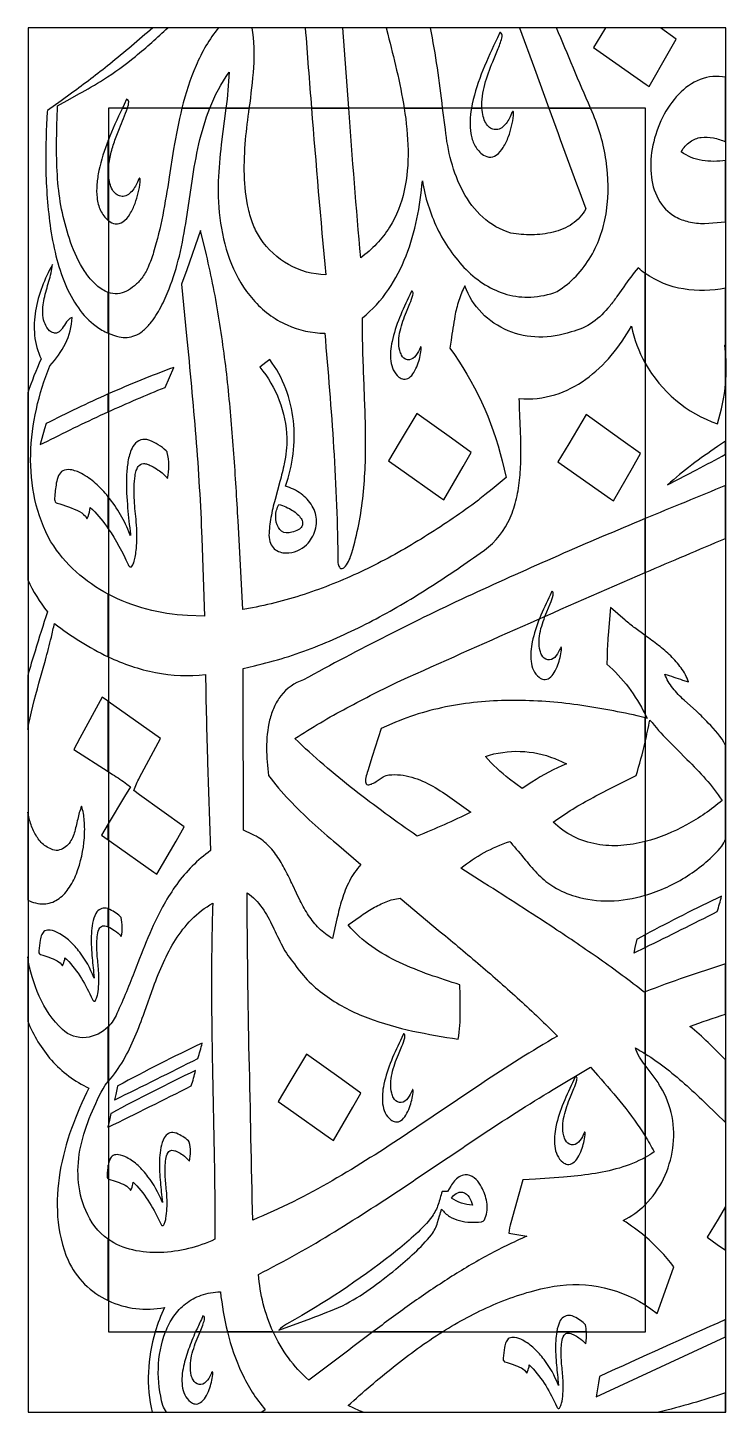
# Model space of a CAD drawing. Extents: x 0.8 to 34, y 0.5 to 27.3.
# Drawn here: x 0.84 to 14.33, y 0.52 to 27.28 of the extents above; entities that cross this region are included whole.
import ezdxf

# ---------------------------------------------------------------- set-up
doc = ezdxf.new("R2010")
doc.units = 0
doc.header["$LTSCALE"] = 100
doc.layers.add('LAYER_1', color=1, linetype='CONTINUOUS')

msp = doc.modelspace()

# ---------------------------------------------------------------- linework, layer by layer
at = {"layer": 'LAYER_1', "color": 7}
for points in [[(14.323013, 27.278248), (0.842825, 27.278248), (0.842825, 0.522907), (14.323013, 0.522907), (14.323013, 27.278248)], [(12.767895, 25.72313), (2.397943, 25.72313), (2.397943, 2.078025), (12.767895, 2.078025), (12.767895, 25.72313)]]:
    msp.add_lwpolyline(points, close=True, dxfattribs=at)
at = {"layer": 'LAYER_1', "color": 2}
for points in [[(3.252023, 27.278248, -0.012159), (2.420809, 26.57603, -0.014135), (1.681951, 26.012143), (1.480431, 25.867939), (1.216925, 25.676893), (1.21541, 25.653823, 0.018621), (1.186112, 24.656119, 0.032441), (1.26923, 23.461492, 0.026164), (1.382994, 22.870594, 0.037729), (1.560921, 22.326779, 0.055641), (1.815033, 21.862153, 0.079428), (2.157347, 21.508819, 0.056784), (2.391717, 21.373847), (2.391717, 22.161294, -0.035096), (2.332511, 22.187678, -0.072208), (2.118824, 22.34701, -0.051213), (1.937515, 22.5691, -0.061091), (1.664202, 23.134481, -0.060887), (1.420005, 24.280558, -0.019201), (1.394723, 24.899005, -0.008635), (1.40363, 25.510262), (1.410916, 25.766159), (1.655454, 25.902759), (1.82632, 25.997787, 0.013282), (2.299157, 26.275522, 0.02989), (2.917011, 26.724502, 0.021083), (3.540166, 27.278248), (3.252023, 27.278248)], [(4.353065, 25.72313, -0.061055), (4.726496, 26.418351, -0.019945), (4.665428, 25.72313), (5.115971, 25.72313, 0.018352), (5.203273, 26.508114, 0.056623), (5.173926, 27.278248), (4.520799, 27.278248, 0.066035), (4.087178, 26.546512, 0.041915), (3.815683, 25.72313), (4.353065, 25.72313)], [(7.037201, 25.72313), (6.925553, 27.278248), (6.197315, 27.278248, 0.000954), (6.317305, 25.72313), (7.037201, 25.72313)], [(8.850224, 25.72313, 0.004961), (8.748583, 26.500953, 0.016202), (8.613502, 27.278248), (7.759359, 27.278248), (7.791161, 27.152308, -0.00521), (7.961881, 26.458068, -0.017551), (8.107541, 25.72313), (8.850224, 25.72313)], [(9.610838, 25.72313, -0.081658), (9.664718, 26.181467, -0.032719), (9.819923, 26.621093), (9.912322, 26.847049, 0.031895), (9.992938, 27.077115, 0.063434), (9.998096, 27.133894, 0.176073), (9.984168, 27.172726, 0.211657), (9.953858, 27.186019), (9.910314, 27.083957, 0.019199), (9.628899, 26.458338, 0.042506), (9.422801, 25.808117), (9.406709, 25.72313), (9.610838, 25.72313)], [(11.708676, 25.72313, -0.005681), (11.051424, 27.278248), (10.338093, 27.278248), (10.624205, 26.487457), (10.901586, 25.72313), (11.708676, 25.72313)], [(14.316787, 26.319043, 0.144118), (13.824678, 26.276741, 0.108871), (13.410397, 25.99269, 0.075901), (13.098052, 25.543406, 0.064551), (12.911751, 25.005403, 0.07263), (12.875602, 24.455196, 0.10263), (13.013711, 23.969299, 0.14301), (13.350186, 23.624227, 0.070653), (13.600344, 23.528411, 0.060105), (13.909134, 23.496494), (14.316787, 23.527118), (14.316787, 24.711014, -0.072911), (13.861935, 24.712716, -0.123805), (13.458601, 24.878697, -0.114909), (13.630836, 25.075126, -0.116717), (13.844017, 25.158362, -0.08552), (14.079037, 25.149921, -0.058457), (14.316787, 25.071319), (14.316787, 26.319043)], [(2.763392, 25.72313, 0.028881), (2.781763, 25.786629, 0.063434), (2.786921, 25.843408, 0.176073), (2.772993, 25.88224, 0.211657), (2.742683, 25.895533), (2.699139, 25.793471), (2.664786, 25.72313), (2.763392, 25.72313)], [(2.391717, 25.101587, 0.039902), (2.211626, 24.517631, 0.031764), (2.172865, 24.252431, 0.049974), (2.176869, 23.988459, 0.079193), (2.243275, 23.748231, 0.110455), (2.391717, 23.554266), (2.391717, 25.101587)], [(2.391717, 16.332126, -0.06138), (1.774229, 16.762941, -0.069478), (1.286338, 17.342486, -0.073602), (0.976408, 18.160881, -0.060373), (0.894565, 19.03183, -0.048954), (1.003516, 19.908575, -0.042219), (1.265966, 20.74436, 0.06777), (1.563646, 21.174395, 0.108639), (1.694181, 21.677981, 0.113034), (1.634941, 21.647563, 0.060929), (1.58645, 21.595355, 0.009116), (1.502914, 21.468199, -0.051332), (1.458466, 21.414565, -0.111944), (1.405962, 21.381772, -0.14259), (1.3407, 21.380475, -0.092605), (1.257981, 21.421335, -0.154305), (1.129918, 21.716231, -0.082213), (1.15543, 22.042778, -0.015324), (1.24655, 22.378691, 0.045369), (1.315308, 22.701687, 0.037372), (1.116029, 22.272874, 0.048279), (0.98945, 21.808246, 0.065826), (0.97057, 21.334023, 0.085651), (1.094392, 20.876423, 0.022749), (0.836599, 20.221028), (0.836599, 16.608156, 0.055608), (1.218029, 15.991009, 0.006164), (0.978119, 15.233601, 0.002939), (0.836599, 14.757644), (0.836599, 13.717627, -0.021656), (1.054158, 14.613698), (1.178225, 15.057957, 0.008451), (1.293334, 15.501113, 0.008804), (1.352365, 15.767716, 0.054323), (2.391717, 15.122722), (2.391717, 16.332126)], [(14.316787, 22.246707, -0.090491), (13.503351, 22.229336, -0.113995), (12.761669, 22.530184), (12.761669, 20.797066, 0.181226), (14.157791, 19.622485, 0.054966), (14.316787, 20.408488), (14.316787, 21.006305), (14.303362, 21.145448), (14.316787, 21.149415), (14.316787, 22.246707)], [(14.316787, 21.006305), (14.316787, 20.408488, 0.041667), (14.316787, 21.006305)], [(2.391717, 20.200438, 0.013769), (1.191325, 19.627054), (1.163591, 19.527287), (1.079157, 19.223559), (1.218236, 19.288994, -0.010707), (2.391717, 19.855915), (2.391717, 20.200438)], [(14.316787, 19.289165), (14.159792, 19.183575, 0.012636), (13.662542, 18.82828, 0.021577), (13.196327, 18.444508), (13.754094, 18.737368, 0.00407), (14.316787, 19.035124), (14.316787, 19.289165)], [(2.391717, 18.215569, 0.042498), (2.147492, 18.472757, 0.060456), (1.874353, 18.663178, 0.090666), (1.657745, 18.736706, 0.143163), (1.515905, 18.717045, 0.170358), (1.434058, 18.62374, 0.062052), (1.389147, 18.474811, 0.022551), (1.35685, 18.189881, 0.092429), (1.359206, 18.139004, 0.174259), (1.3877, 18.096796), (1.402399, 18.090901, -0.042129), (1.837311, 17.929665, -0.134805), (1.979036, 17.796331), (1.982799, 17.796308, 0.076775), (2.039379, 17.960923), (2.0459, 18.009605), (2.090251, 17.966139, -0.047401), (2.391717, 17.597616), (2.391717, 18.215569)], [(12.761669, 16.74868, -0.002398), (14.316787, 17.410246), (14.316787, 18.431963, 0.001949), (12.761669, 17.79108), (12.761669, 16.74868)], [(12.761669, 10.514813, 0.070844), (13.580505, 10.889287, 0.073461), (14.246036, 11.463042, 0.019071), (14.316787, 11.596497), (14.316787, 13.410753, 0.089417), (13.977003, 13.84121, 0.033172), (13.753827, 14.06807), (13.513163, 14.285074, -0.03891), (13.295534, 14.516186, -0.078674), (13.141458, 14.785369, -0.010397), (13.486411, 14.672539), (13.601819, 14.635398, 0.065003), (13.45772, 14.906505, 0.046829), (13.25725, 15.137743, 0.0268), (13.019027, 15.342394, 0.008741), (12.761669, 15.533739), (12.761669, 14.010171), (12.798924, 13.935597), (12.761669, 13.944508), (12.761669, 13.471158, 0.007948), (12.853283, 13.899873, 0.023529), (13.200958, 13.509367), (13.384715, 13.323032), (13.569967, 13.138142, -0.015587), (13.929589, 12.759183, -0.035102), (14.249105, 12.345475, -0.049947), (13.560766, 11.873818, -0.061762), (12.761669, 11.55167), (12.761669, 10.514813)], [(0.836599, 10.422158, 0.123497), (1.151221, 10.347541, 0.136297), (1.412529, 10.430928, 0.09508), (1.620832, 10.636306, 0.059357), (1.776437, 10.927661, 0.075499), (1.930786, 11.624243, 0.038824), (1.930145, 11.957443, 0.05785), (1.878038, 12.232562, 0.050818), (1.801647, 11.98378, -0.021489), (1.734413, 11.715843, -0.107207), (1.61543, 11.49244, -0.183494), (1.383795, 11.377257, -0.112656), (1.163018, 11.477629, -0.08993), (1.00692, 11.652525, -0.056647), (0.90246, 11.875841, -0.032817), (0.836599, 12.121471), (0.836599, 10.422158)], [(12.761669, 9.503821, 0.002745), (14.15315, 10.198401, 0.018058), (14.236821, 10.494614, 0.012625), (12.761669, 9.749696), (12.761669, 9.503821)], [(2.391717, 10.252988), (2.381395, 10.256548, 0.157654), (2.267091, 10.258086, 0.151532), (2.173675, 10.191342), (2.155023, 10.164171, 0.083666), (2.090324, 9.975704, 0.03411), (2.066816, 9.776985, 0.031516), (2.077064, 9.349869, 0.011271), (2.116374, 8.973075), (2.122408, 8.912356), (2.119638, 8.911868), (2.113842, 8.927364, 0.069104), (1.842164, 9.413776, 0.044867), (1.649484, 9.627603, 0.06559), (1.430177, 9.784509, 0.090666), (1.272158, 9.838149, 0.143163), (1.168683, 9.823806, 0.170358), (1.108974, 9.755739, 0.062052), (1.076211, 9.647092, 0.022551), (1.05265, 9.439231, 0.092429), (1.054368, 9.402115, 0.174259), (1.075155, 9.371324), (1.085878, 9.367023, -0.042129), (1.403154, 9.249399, -0.134805), (1.506545, 9.15213), (1.50929, 9.152113, 0.076775), (1.550566, 9.272202), (1.555323, 9.307717), (1.587678, 9.276007, -0.056981), (1.87245, 8.908204, -0.036619), (2.087412, 8.501482, 0.112868), (2.105508, 8.473813, 0.138217), (2.118998, 8.467523, 0.133497), (2.136604, 8.469994, 0.075835), (2.166694, 8.52772, 0.038585), (2.18787, 8.606291, 0.036605), (2.208644, 8.799102, 0.033458), (2.200006, 9.139374, -0.015032), (2.17349, 9.44489, -0.048296), (2.185906, 9.75096, -0.114295), (2.229265, 9.88229, -0.249898), (2.305313, 9.924265, -0.1032), (2.391717, 9.902903), (2.391717, 10.252988)], [(0.836599, 8.078815, 0.084038), (1.296368, 7.326888, 0.104409), (2.020027, 6.789312, 0.030847), (1.682376, 6.005046, 0.043573), (1.45901, 5.163311, 0.061425), (1.415112, 4.302459, 0.080501), (1.615867, 3.460841, 0.093483), (1.936703, 2.998883, 0.084546), (2.391717, 2.682229), (2.391717, 3.867332, -0.147184), (1.960139, 4.419849, -0.089702), (1.811136, 5.037306, -0.06779), (1.862119, 5.664199, -0.045187), (2.054834, 6.275489, -0.028428), (2.331027, 6.846133), (2.391717, 6.912816), (2.391717, 7.973373, -0.171456), (1.964909, 7.764537, -0.219058), (1.509096, 7.919175, -0.09788), (1.057841, 8.563195, -0.064567), (0.836599, 9.321076), (0.836599, 8.078815)], [(12.761669, 7.452248, -0.025008), (13.179623, 7.158267, -0.017101), (13.57169, 6.829844, -0.009164), (13.947526, 6.47987), (14.316787, 6.121237), (14.316787, 7.331012, 0.007999), (13.9786, 7.667702, 0.021502), (13.624646, 7.980906, -0.011453), (14.316787, 8.215592), (14.316787, 9.190043, 0.005345), (13.535184, 8.931445, 0.010709), (12.761669, 8.647652), (12.761669, 7.452248)], [(12.761669, 4.534412, 0.084618), (13.116547, 5.034588, 0.078378), (13.295184, 5.624281, 0.081994), (13.280871, 6.238318, 0.093348), (13.056896, 6.811525, 0.048295), (12.919923, 7.027502), (12.761669, 7.229458), (12.761669, 5.861213, -0.019601), (12.935384, 5.555243, -0.023775), (12.761669, 5.448784), (12.761669, 4.534412)], [(2.391717, 5.296981, 0.018858), (2.370428, 5.101545, 0.089949), (2.371978, 5.06507, 0.170022), (2.391717, 5.034566), (2.391717, 5.296981)], [(12.761669, 2.598798, -0.013615), (12.870936, 2.52459), (12.994984, 2.435308), (13.211024, 3.047313), (13.312801, 3.335631, 0.056571), (12.761669, 3.921809), (12.761669, 2.598798)], [(14.316787, 2.315931, 0.002514), (11.879214, 1.215995), (11.859542, 1.091743), (11.816868, 0.822211), (14.316787, 1.97935), (14.316787, 2.315931)], [(3.298785, 2.078025, 0.060391), (3.166918, 1.29977, 0.071938), (3.23942, 0.522907), (3.518681, 0.522907, -0.040589), (3.446048, 0.656912, -0.075305), (3.360474, 1.367042, -0.086766), (3.498569, 2.078025), (3.298785, 2.078025)], [(4.079769, 2.078025, 0.018886), (3.942678, 1.741753, 0.034636), (3.846144, 1.411373, 0.081776), (3.822115, 1.032637, 0.081208), (3.871246, 0.861414, 0.112654), (3.980343, 0.724309, 0.139792), (4.070582, 0.683577, 0.17883), (4.175017, 0.710645, 0.108088), (4.269232, 0.81383, 0.049968), (4.340503, 0.963154, 0.060868), (4.409827, 1.251246), (4.41101, 1.277877, 0.042763), (4.409379, 1.295035, 0.045822), (4.407428, 1.302016, 0.116534), (4.404624, 1.306442, 0.285188), (4.400897, 1.307195, 0.09201), (4.398664, 1.305845, 0.052499), (4.396174, 1.303158, 0.069925), (4.383459, 1.276242), (4.375011, 1.254806, -0.090795), (4.279424, 1.109798, -0.243805), (4.145033, 1.059544, -0.230175), (4.030526, 1.148835, -0.066684), (3.996927, 1.236633, -0.0687), (3.977829, 1.42509, -0.047175), (4.003002, 1.617012, -0.043112), (4.127086, 1.986511), (4.164918, 2.078025), (4.079769, 2.078025)], [(7.318392, 0.522907, -0.016155), (7.026867, 0.653841, -0.015728), (7.903493, 1.403129, -0.02745), (8.846272, 2.078025), (7.5043, 2.078025, -0.002697), (6.264821, 1.145629, -0.106998), (5.57739, 2.078025), (4.694796, 2.078025, 0.049093), (4.972653, 1.28238, 0.0664), (5.424357, 0.572968), (5.360005, 0.522907), (7.318392, 0.522907)], [(11.053492, 2.078025, 0.02828), (11.035028, 1.906921, 0.031516), (11.045276, 1.479805, 0.011271), (11.084586, 1.103011), (11.090621, 1.042292), (11.08785, 1.041804), (11.082055, 1.0573, 0.069104), (10.810377, 1.543712, 0.044867), (10.617697, 1.757539, 0.06559), (10.398389, 1.914445, 0.090666), (10.240371, 1.968085, 0.143163), (10.136896, 1.953742, 0.170358), (10.077187, 1.885675, 0.062052), (10.044423, 1.777028, 0.022551), (10.020862, 1.569167, 0.092429), (10.022581, 1.532051, 0.174259), (10.043368, 1.50126), (10.054091, 1.496959, -0.042129), (10.371367, 1.379335, -0.134805), (10.474757, 1.282066), (10.477502, 1.282049, 0.076775), (10.518778, 1.402138), (10.523536, 1.437653), (10.555891, 1.405943, -0.056981), (10.840663, 1.03814, -0.036619), (11.055625, 0.631418, 0.112868), (11.073721, 0.603749, 0.138217), (11.08721, 0.597459, 0.133497), (11.104817, 0.599929, 0.075835), (11.134906, 0.657656, 0.038585), (11.156083, 0.736227, 0.036605), (11.176857, 0.929038, 0.033458), (11.168219, 1.26931, -0.015032), (11.141702, 1.574825, -0.048296), (11.154118, 1.880896, -0.114295), (11.197478, 2.012226, -0.249898), (11.273526, 2.054201, -0.080586), (11.325604, 2.045623, -0.038485), (11.382664, 2.022369, -0.037458), (11.48116, 1.96355, -0.056245), (11.613149, 1.845668, 0.067397), (11.6284, 2.078025), (11.053492, 2.078025)], [(14.316787, 0.89687, -0.018483), (13.019897, 0.522907), (14.316787, 0.522907), (14.316787, 0.89687)]]:
    msp.add_lwpolyline(points, format="xyb", close=True, dxfattribs=at)
for points in [[(11.993549, 27.278248), (11.97415, 27.245812), (11.7661, 26.897949), (11.958264, 26.762229), (12.779798, 26.182), (12.836999, 26.141601), (13.206162, 26.783435), (13.364183, 27.058173), (13.057582, 27.278248), (11.993549, 27.278248)], [(14.316787, 21.149415), (14.303362, 21.145448), (14.316787, 21.006305), (14.316787, 21.149415)], [(2.391717, 14.261166), (2.376594, 14.27188), (2.277816, 14.341859), (1.845149, 13.551393), (1.725722, 13.333205), (2.391717, 12.904288), (2.391717, 14.261166)], [(12.761669, 13.944508), (12.798924, 13.935597), (12.761669, 14.010171), (12.761669, 13.944508)], [(2.391717, 11.894883), (2.261173, 11.67661), (2.391717, 11.58441), (2.391717, 11.894883)], [(2.391717, 6.060306), (2.384619, 6.028359), (2.391717, 6.031902), (2.391717, 6.060306)], [(14.316787, 4.497144), (14.170186, 4.252024), (13.962136, 3.904161), (14.1543, 3.768441), (14.316787, 3.65368), (14.316787, 4.497144)]]:
    msp.add_lwpolyline(points, close=True, dxfattribs=at)
at = {"layer": 'LAYER_1', "color": 1}
for points in [[(2.763392, 25.72313), (2.664786, 25.72313, 0.020379), (2.391717, 25.101587), (2.391717, 23.554266), (2.401322, 23.546443, 0.139792), (2.528877, 23.488868, 0.17883), (2.6765, 23.527129, 0.108088), (2.809676, 23.672984, 0.049968), (2.91042, 23.884059, 0.060868), (3.008412, 24.291286), (3.010083, 24.32893, 0.042763), (3.007778, 24.353184, 0.045822), (3.00502, 24.363052, 0.116534), (3.001057, 24.369308, 0.285188), (2.995788, 24.370372, 0.09201), (2.992633, 24.368464, 0.052499), (2.989113, 24.364665, 0.069925), (2.97114, 24.326619), (2.959198, 24.296319, -0.090795), (2.824083, 24.091344, -0.107078), (2.730162, 24.029985, -0.129532), (2.634117, 24.020309, -0.124974), (2.545098, 24.059944, -0.100409), (2.472257, 24.146524, -0.066684), (2.424763, 24.27063, -0.0687), (2.397768, 24.53702, -0.047175), (2.433351, 24.808308, -0.029021), (2.510636, 25.075752, -0.014456), (2.608748, 25.330607, 0.013715), (2.763392, 25.72313)], [(4.353065, 25.72313), (3.815683, 25.72313, 0.01847), (3.655402, 24.93296), (3.57041, 24.386768, -0.010036), (3.443631, 23.656504, -0.026068), (3.268937, 22.941216, -0.029116), (3.161708, 22.651393, -0.059745), (3.040202, 22.439957, -0.048493), (2.90046, 22.292649, -0.065187), (2.741533, 22.186738, -0.09083), (2.56982, 22.137771, -0.110192), (2.391717, 22.161294), (2.391717, 21.373847, 0.04788), (2.603854, 21.305536, 0.152239), (2.905918, 21.327348, 0.07202), (3.055243, 21.414105, 0.057207), (3.201255, 21.560132, 0.047552), (3.40607, 21.877023, 0.02869), (3.567917, 22.233933, 0.03314), (3.765328, 22.866587, 0.019824), (3.902815, 23.585302), (4.01119, 24.312882, -0.018126), (4.143568, 25.03145, -0.037917), (4.353065, 25.72313)], [(11.708676, 25.72313), (10.901586, 25.72313, 0.001195), (11.615036, 23.778387, -0.128507), (11.353436, 23.485254, -0.088404), (10.984241, 23.326956, -0.057691), (10.569402, 23.277168, -0.04544), (10.170869, 23.309567, -0.113313), (9.626082, 23.615969, -0.085367), (9.250149, 24.105019, -0.056773), (9.01756, 24.696473, -0.040052), (8.902807, 25.310087), (8.850224, 25.72313), (8.107541, 25.72313, -0.035553), (8.182252, 24.910978, -0.058494), (8.108591, 24.130371, -0.084948), (7.824712, 23.423182, -0.096811), (7.268766, 22.831285, -0.003795), (7.037201, 25.72313), (6.317305, 25.72313, 0.003346), (6.591895, 22.505438, -0.127385), (5.876799, 22.699433, -0.11879), (5.33308, 23.202368, -0.050013), (5.192569, 23.472931, -0.038585), (5.098311, 23.775272, -0.050472), (5.020793, 24.436884, -0.027774), (5.044999, 25.110391, -0.01234), (5.115406, 25.71898), (5.115971, 25.72313), (4.665428, 25.72313), (4.576226, 25.018442, 0.021149), (4.51785, 24.313136, 0.04492), (4.562299, 23.503544, 0.059402), (4.773258, 22.710041, 0.084123), (5.188758, 22.023369, 0.107073), (5.84683, 21.53427, 0.108974), (6.573365, 21.376294, -0.006286), (6.745155, 19.160943, -0.013516), (6.829496, 16.934542, 0.082535), (6.855483, 16.854967, 0.084889), (6.872055, 16.834342, 0.121788), (6.890436, 16.824842, 0.19856), (6.930887, 16.83426, 0.078284), (6.973364, 16.873313, 0.107351), (7.094122, 17.127712, 0.047724), (7.314583, 18.245529, 0.028089), (7.363089, 19.383729, 0.006631), (7.350628, 19.956419), (7.328502, 20.529339, -0.010934), (7.299683, 21.669384, 0.073137), (7.80342, 22.21653, 0.057574), (8.144521, 22.869869, 0.04149), (8.353372, 23.585687, 0.028735), (8.46036, 24.32027, 0.074318), (8.746459, 23.404482, 0.039152), (8.994599, 22.976639, 0.045937), (9.305262, 22.603514, 0.056962), (9.672794, 22.311121, 0.070454), (10.09154, 22.125473, 0.080083), (10.555846, 22.072583, 0.07797), (11.060058, 22.178465, 0.119429), (11.714669, 22.859087, 0.096516), (12.015169, 23.740784, 0.073306), (12.008134, 24.709442, 0.064267), (11.740141, 25.650949), (11.708676, 25.72313)], [(9.610838, 25.72313), (9.406709, 25.72313, 0.033594), (9.38021, 25.474335, 0.051571), (9.395119, 25.231597, 0.078571), (9.467269, 25.013075, 0.104298), (9.612497, 24.836929, 0.139792), (9.740052, 24.779354, 0.17883), (9.887675, 24.817615, 0.108088), (10.020851, 24.96347, 0.049968), (10.121595, 25.174545, 0.060868), (10.219587, 25.581772), (10.221258, 25.619417, 0.042763), (10.218953, 25.64367, 0.045822), (10.216195, 25.653538, 0.116534), (10.212232, 25.659794, 0.285188), (10.206963, 25.660858, 0.09201), (10.203808, 25.65895, 0.052499), (10.200288, 25.655152, 0.069925), (10.182315, 25.617105), (10.170373, 25.586805, -0.090795), (10.035258, 25.38183, -0.107078), (9.941337, 25.320472, -0.129532), (9.845292, 25.310795, -0.124974), (9.756273, 25.350431, -0.100409), (9.683433, 25.43701, -0.066684), (9.635939, 25.561116, -0.044479), (9.610838, 25.72313)], [(2.391717, 16.332126), (2.391717, 15.122722, 0.061626), (3.303774, 14.818028, 0.079863), (4.271051, 14.780972, 0.005331), (4.312038, 13.078883), (4.369224, 11.377257, 0.081899), (3.714226, 10.723268, 0.029427), (3.469433, 10.340124, 0.020512), (3.26265, 9.931667, 0.013503), (2.995644, 9.291402), (2.911731, 9.075171, -0.018049), (2.5587, 8.226496, -0.102667), (2.391717, 7.973373), (2.391717, 6.912816, 0.048207), (2.683591, 7.324006, 0.031115), (2.907766, 7.778534, 0.014182), (3.092458, 8.257607), (3.265883, 8.742431, -0.018278), (3.456254, 9.214214, -0.035927), (3.691786, 9.654161, -0.053242), (4.000695, 10.043479, -0.064055), (4.411195, 10.363375, 0.00912), (4.3864, 8.739593, 0.004405), (4.40554, 7.115389), (4.438001, 5.49107, -0.005018), (4.453167, 3.866944, -0.09768), (3.400706, 3.610055, -0.067911), (2.86445, 3.659503, -0.094314), (2.391717, 3.867332), (2.391717, 2.682229, 0.161262), (3.478193, 2.548823, 0.03884), (3.298785, 2.078025), (3.498569, 2.078025, -0.058775), (3.659431, 2.379315, -0.073225), (3.886947, 2.621396, -0.082881), (4.185131, 2.784631, -0.079269), (4.557996, 2.849383, 0.032023), (4.694796, 2.078025), (5.57739, 2.078025, -0.088112), (5.293527, 3.188126, 0.020621), (6.760112, 4.010661, 0.009994), (8.172397, 4.920729, -0.000667), (9.568204, 5.857463, -0.011329), (10.985356, 6.76), (11.70411, 7.191698), (11.849656, 7.028892, -0.013964), (12.331573, 6.464499, -0.0298), (12.761669, 5.861213), (12.761669, 7.229458, -0.030045), (12.652634, 7.388327, -0.056489), (12.57248, 7.56436, -0.012969), (12.761669, 7.452248), (12.761669, 8.647652), (12.745284, 8.641195, 0.012054), (11.886882, 9.277138, 0.007727), (11.003001, 9.879317, 0.003001), (9.654784, 10.750646), (9.205208, 11.039741, -0.090871), (10.146254, 11.552103), (10.164587, 11.531707, -0.010859), (10.450249, 11.194498, 0.024934), (10.70475, 10.908143, 0.059662), (11.000855, 10.674157, 0.061946), (11.411328, 10.494053, 0.081295), (12.07784, 10.405249, 0.065195), (12.761669, 10.514813), (12.761669, 11.55167, -0.047346), (12.291691, 11.47527, -0.059826), (11.828719, 11.499651, -0.149313), (10.985431, 11.927083, -0.034099), (11.760235, 12.406039, -0.00738), (12.17555, 12.621584), (12.589166, 12.826714, 0.01828), (12.761669, 13.471158), (12.761669, 13.944508, 0.022776), (11.540996, 14.180725, 0.033455), (10.295661, 14.279751, 0.046062), (9.060065, 14.181745, 0.058795), (7.868604, 13.826866), (7.665409, 13.738553), (7.489471, 13.197435), (7.403198, 12.919222, 0.024794), (7.367751, 12.786838, 0.038016), (7.360253, 12.729058, 0.086035), (7.364957, 12.683547, 0.188229), (7.385901, 12.655305, 0.168322), (7.427122, 12.649329, 0.074321), (7.49266, 12.670615, 0.035394), (7.586552, 12.724161), (7.646002, 12.763356), (7.705085, 12.799906, -0.108793), (7.814301, 12.840331, -0.091543), (8.253719, 12.795969, -0.059312), (8.658231, 12.622092, -0.026549), (9.036005, 12.376831), (9.395208, 12.118316, -0.019325), (8.359219, 11.656831, -0.013566), (7.140228, 12.552265, -0.026339), (5.997631, 13.540751, -0.022587), (6.997459, 14.13458, -0.011806), (8.040743, 14.661304, -0.003874), (12.761669, 16.74868), (12.761669, 17.79108, 0.010122), (9.418135, 16.326252, 0.01818), (6.162448, 14.674302, 0.147562), (5.727582, 14.368716, 0.059904), (5.595098, 14.148546, 0.046064), (5.509479, 13.898614, 0.059953), (5.449538, 13.35492, 0.035443), (5.48916, 12.828561, 0.029807), (5.887894, 12.355438, 0.018858), (6.332167, 11.921903, 0.008118), (6.800606, 11.511611), (7.271839, 11.108222, 0.066265), (7.050924, 10.788924, 0.043716), (6.907181, 10.432449, 0.019637), (6.808334, 10.056434), (6.722108, 9.678518, -0.069629), (6.463876, 9.874529, -0.050429), (6.262832, 10.123814, -0.028359), (6.099758, 10.407639), (6.026453, 10.55665), (5.955434, 10.70727, 0.010942), (5.810642, 11.00397, 0.032042), (5.646162, 11.279007, 0.05576), (5.442776, 11.513645, 0.075127), (5.181265, 11.68915), (5.006452, 11.771378), (4.997076, 14.459289), (4.995553, 14.895864), (5.214746, 14.946664, 0.035852), (6.382256, 15.310259, 0.028027), (7.496674, 15.820912, 0.020542), (8.559979, 16.439089, 0.013663), (9.574153, 17.125257, 0.134058), (10.111335, 17.719523, 0.050716), (10.252412, 18.085455, 0.036469), (10.330081, 18.480963, 0.024053), (10.360541, 18.893827, 0.015852), (10.353152, 19.518938, -0.00306), (10.33067, 20.114373, 0.096986), (11.019514, 20.184682, 0.082378), (11.613729, 20.483445, 0.06146), (12.10821, 20.946628, 0.04642), (12.497851, 21.510198, 0.077124), (12.761669, 20.797066), (12.761669, 22.530184, -0.02648), (12.624385, 22.639343, 0.025139), (12.35061, 22.273897), (12.216812, 22.08352, -0.015073), (12.076855, 21.89965, -0.066759), (11.753809, 21.586269, -0.109275), (11.332159, 21.403422, -0.090381), (10.707343, 21.300004, -0.093913), (10.115551, 21.422016, -0.208541), (9.279838, 22.287082, 0.04867), (9.161804, 22.00539, 0.028889), (9.086765, 21.701998, 0.009291), (9.013677, 21.23727), (8.990434, 21.086887, -0.096358), (10.001745, 18.90646), (10.080654, 18.583657), (9.807812, 18.362088), (9.667583, 18.253293, 0.031555), (9.542109, 18.145895), (9.415145, 18.05338, -0.018691), (8.435503, 17.397952, -0.02422), (7.403023, 16.828529, -0.030178), (6.317268, 16.375484, -0.036101), (5.177805, 16.069189), (4.993297, 16.033948), (4.899064, 17.74669, 0.004042), (4.819091, 19.044517, 0.008626), (4.70612, 20.34219, 0.013412), (4.537021, 21.627393, 0.018506), (4.288663, 22.887808), (4.176945, 23.357776), (3.907104, 22.597132), (3.808959, 22.320474), (3.905025, 21.322044, -0.003994), (4.081861, 19.370623, -0.01134), (4.198822, 17.414675), (4.250943, 15.907887), (3.925675, 15.921699, -0.111258), (2.391717, 16.332126)], [(7.872688, 21.214651, 0.081776), (7.848659, 20.835915, 0.081208), (7.89779, 20.664692, 0.112654), (8.006888, 20.527586, 0.139792), (8.097126, 20.486855, 0.17883), (8.201561, 20.513923, 0.108088), (8.295777, 20.617108, 0.049968), (8.367048, 20.766432, 0.060868), (8.436372, 21.054524), (8.437554, 21.081155, 0.042763), (8.435924, 21.098313, 0.045822), (8.433972, 21.105294, 0.116534), (8.431169, 21.10972, 0.285188), (8.427441, 21.110473, 0.09201), (8.425209, 21.109123, 0.052499), (8.422719, 21.106436, 0.069925), (8.410004, 21.07952), (8.401556, 21.058084, -0.090795), (8.305969, 20.913075, -0.243805), (8.171578, 20.862821, -0.230175), (8.057071, 20.952112, -0.066684), (8.023471, 21.039911, -0.0687), (8.004374, 21.228367, -0.047175), (8.029547, 21.42029, -0.043112), (8.153631, 21.789788), (8.218998, 21.94964, 0.031895), (8.27603, 22.1124, 0.063434), (8.279678, 22.152568, 0.176073), (8.269825, 22.180039, 0.211657), (8.248383, 22.189444), (8.217578, 22.11724, 0.019199), (8.018491, 21.674648, 0.042506), (7.872688, 21.214651)], [(2.391717, 20.200438), (2.391717, 19.855915, -0.011015), (3.49139, 20.328015), (3.657049, 20.713353, 0.015723), (2.391717, 20.200438)], [(5.513569, 20.863888), (5.438247, 20.807081), (5.319618, 20.717612), (5.320307, 20.716341, -0.079158), (5.694514, 20.076547, -0.079158), (5.84328, 19.350436, -0.0542), (5.790359, 18.853511, -0.014922), (5.706524, 18.507326), (5.613103, 18.161143, 0.018754), (5.534726, 17.815174, 0.037102), (5.496018, 17.46963, 0.092058), (5.525731, 17.315016, 0.111808), (5.59873, 17.20914, 0.186356), (5.828433, 17.12809, 0.186302), (6.223143, 17.287884, 0.085547), (6.31918, 17.41466, 0.142758), (6.416963, 17.739954, 0.133161), (6.33282, 18.035677, 0.101977), (6.115506, 18.271571, 0.090164), (5.813775, 18.41738, 0.112345), (5.96871, 19.682512, 0.063796), (5.822503, 20.302112, 0.071679), (5.513569, 20.863888)], [(2.391717, 18.215569), (2.391717, 17.597616, -0.046266), (2.775272, 16.904442, 0.112868), (2.800078, 16.866515, 0.138217), (2.818568, 16.857892, 0.133497), (2.842703, 16.861279, 0.075835), (2.883949, 16.940408, 0.038585), (2.912977, 17.048111, 0.036605), (2.941453, 17.312411, 0.033458), (2.929613, 17.778846, -0.015032), (2.893264, 18.197637, -0.048296), (2.910284, 18.61719, -0.042981), (2.934359, 18.723913, -0.07425), (2.96972, 18.797213, -0.249898), (3.073965, 18.854751, -0.080586), (3.145352, 18.842992, -0.038485), (3.223568, 18.811117, -0.037458), (3.358583, 18.730489, -0.056245), (3.539509, 18.5689, 0.107827), (3.532968, 19.070914), (3.529603, 19.081856), (3.508971, 19.101742, 0.062278), (3.358365, 19.217164, 0.040968), (3.197472, 19.303452), (3.178255, 19.310235, 0.157654), (3.02157, 19.312344, 0.151532), (2.893518, 19.220852), (2.867951, 19.183607, 0.083666), (2.779263, 18.925262, 0.03411), (2.747039, 18.652864, 0.031516), (2.761087, 18.067386, 0.011271), (2.814972, 17.550888, -0.016089), (2.823244, 17.467657), (2.819446, 17.466987), (2.811501, 17.488228, 0.076182), (2.391717, 18.215569)], [(5.938541, 17.531833, -0.083882), (5.830154, 17.516988, -0.265014), (5.678908, 17.618392, -0.139354), (5.625813, 17.838023, -0.111152), (5.686632, 18.065633, -0.078757), (5.952711, 17.950361, -0.112433), (6.117789, 17.7917, -0.110249), (6.146328, 17.710756, -0.160662), (6.130266, 17.636555, -0.132991), (6.063154, 17.57496, -0.076691), (5.938541, 17.531833)], [(10.581454, 15.412766, 0.081776), (10.557425, 15.03403, 0.081208), (10.606557, 14.862807, 0.112654), (10.715654, 14.725702, 0.139792), (10.805892, 14.684971, 0.17883), (10.910328, 14.712038, 0.108088), (11.004543, 14.815223, 0.049968), (11.075814, 14.964548, 0.060868), (11.145138, 15.252639), (11.146321, 15.279271, 0.042763), (11.14469, 15.296429, 0.045822), (11.142739, 15.30341, 0.116534), (11.139935, 15.307836, 0.285188), (11.136208, 15.308589, 0.09201), (11.133975, 15.307238, 0.052499), (11.131485, 15.304551, 0.069925), (11.11877, 15.277635), (11.110322, 15.2562, -0.090795), (11.014735, 15.111191, -0.243805), (10.880344, 15.060937, -0.230175), (10.765837, 15.150228, -0.066684), (10.732238, 15.238026, -0.0687), (10.71314, 15.426483, -0.047175), (10.738313, 15.618405, -0.043112), (10.862397, 15.987904), (10.927764, 16.147756, 0.031895), (10.984796, 16.310515, 0.063434), (10.988445, 16.350683, 0.176073), (10.978592, 16.378155, 0.211657), (10.957149, 16.387559), (10.926344, 16.315356, 0.019199), (10.727257, 15.872763, 0.042506), (10.581454, 15.412766)], [(12.761669, 14.010171), (12.761669, 15.533739), (12.5639, 15.679063, -0.014904), (12.374107, 15.830279), (12.091489, 16.071339), (12.045597, 15.536965, 0.010156), (12.026375, 15.11871), (12.020192, 14.980289, -0.058462), (12.439334, 14.532945, -0.042195), (12.761669, 14.010171)], [(2.391717, 14.261166), (2.391717, 12.904288), (2.476095, 12.849946, -0.016391), (2.75434, 12.661351), (2.820701, 12.612151), (2.707461, 12.422813), (2.391717, 11.894883), (2.391717, 11.58441), (2.453336, 11.54089), (3.27487, 10.960661), (3.332071, 10.920261), (3.701234, 11.562096), (3.859255, 11.836834), (2.997282, 12.45555), (2.883933, 12.538539, -0.036202), (2.998321, 12.78885), (3.400798, 13.546283), (2.391717, 14.261166)], [(10.383592, 12.57682), (10.14389, 12.759759, -0.050706), (9.676239, 13.197559, -0.176417), (11.016941, 13.15445, -0.034972), (11.241726, 13.050408, 0.048896), (10.576227, 12.701509), (10.383592, 12.57682)], [(5.075174, 10.558391, -0.094803), (5.365713, 10.270724, -0.041283), (5.570184, 9.910167, 0.009646), (5.755462, 9.530627, 0.061217), (5.988419, 9.186011, 0.087893), (6.618446, 8.554745, 0.062876), (7.404638, 8.143456, 0.037501), (8.273789, 7.890773, 0.017046), (9.152691, 7.735322, 0.041698), (9.192296, 8.258088, 0.003864), (9.184222, 8.783088, -0.007586), (8.59561, 8.979158, -0.024975), (8.018553, 9.213897, -0.043762), (7.484071, 9.522324, -0.061685), (7.02318, 9.93946), (7.256645, 10.104812, -0.019714), (7.501904, 10.263387, -0.040338), (7.759429, 10.389446, -0.064731), (8.029689, 10.457249), (8.8057, 9.809463, -0.003312), (9.580281, 9.158309, -0.008223), (10.339027, 8.490013, -0.013171), (11.067533, 7.790805, 0.017084), (9.607791, 6.878813, 0.001241), (8.533618, 6.154029), (8.175131, 5.913318, -0.016547), (6.717251, 4.99817, -0.03366), (5.181844, 4.237217, 0.0005), (5.114879, 7.397305, -0.004813), (5.075174, 10.558391)], [(2.391717, 10.252988), (2.391717, 9.902903, -0.048611), (2.512948, 9.833614, -0.056245), (2.644936, 9.715732, 0.107827), (2.640164, 10.081959), (2.637709, 10.089942), (2.622657, 10.104448, 0.062278), (2.512788, 10.188651, 0.040968), (2.395414, 10.2516), (2.391717, 10.252988)], [(7.716338, 6.862051, 0.081776), (7.692309, 6.483315, 0.081208), (7.74144, 6.312092, 0.112654), (7.850538, 6.174987, 0.139792), (7.940776, 6.134256, 0.17883), (8.045211, 6.161323, 0.108088), (8.139427, 6.264508, 0.049968), (8.210698, 6.413833, 0.060868), (8.280021, 6.701924), (8.281204, 6.728556, 0.042763), (8.279574, 6.745714, 0.045822), (8.277622, 6.752695, 0.116534), (8.274819, 6.75712, 0.285188), (8.271091, 6.757873, 0.09201), (8.268859, 6.756523, 0.052499), (8.266369, 6.753836, 0.069925), (8.253654, 6.72692), (8.245206, 6.705485, -0.090795), (8.149619, 6.560476, -0.243805), (8.015228, 6.510222, -0.230175), (7.900721, 6.599513, -0.066684), (7.867121, 6.687311, -0.0687), (7.848024, 6.875768, -0.047175), (7.873197, 7.06769, -0.043112), (7.997281, 7.437189), (8.062648, 7.597041, 0.031895), (8.11968, 7.7598, 0.063434), (8.123328, 7.799968, 0.176073), (8.113475, 7.82744, 0.211657), (8.092032, 7.836844), (8.061227, 7.764641, 0.019199), (7.862141, 7.322048, 0.042506), (7.716338, 6.862051)], [(2.572228, 6.826889), (2.53618, 6.664644), (2.512736, 6.55913), (2.520996, 6.563253, 0.003135), (4.123394, 7.361518, 0.018058), (4.207065, 7.657731, 0.013863), (2.57827, 6.829996), (2.572228, 6.826889)], [(2.391717, 6.060306), (2.391717, 6.031902), (2.392879, 6.032482, 0.003135), (3.995277, 6.830746, 0.018058), (4.078948, 7.126959, 0.013863), (2.450153, 6.299225), (2.44411, 6.296117), (2.408062, 6.133872), (2.391717, 6.060306)], [(11.039016, 6.041899, 0.081776), (11.014987, 5.663163, 0.081208), (11.064119, 5.49194, 0.112654), (11.173216, 5.354835, 0.139792), (11.263454, 5.314104, 0.17883), (11.367889, 5.341171, 0.108088), (11.462105, 5.444356, 0.049968), (11.533376, 5.59368, 0.060868), (11.6027, 5.881772), (11.603882, 5.908404, 0.042763), (11.602252, 5.925562, 0.045822), (11.600301, 5.932543, 0.116534), (11.597497, 5.936968, 0.285188), (11.593769, 5.937721, 0.09201), (11.591537, 5.936371, 0.052499), (11.589047, 5.933684, 0.069925), (11.576332, 5.906768), (11.567884, 5.885333, -0.090795), (11.472297, 5.740324, -0.243805), (11.337906, 5.69007, -0.230175), (11.223399, 5.779361, -0.066684), (11.1898, 5.867159, -0.0687), (11.170702, 6.055616, -0.047175), (11.195875, 6.247538, -0.043112), (11.319959, 6.617037), (11.385326, 6.776889, 0.031895), (11.442358, 6.939648, 0.063434), (11.446007, 6.979816, 0.176073), (11.436153, 7.007288, 0.211657), (11.414711, 7.016692), (11.383906, 6.944489, 0.019199), (11.184819, 6.501896, 0.042506), (11.039016, 6.041899)], [(2.391717, 5.296981), (2.391717, 5.034566), (2.392933, 5.033638), (2.403657, 5.029337, -0.042129), (2.720932, 4.911713, -0.134805), (2.824323, 4.814444), (2.827068, 4.814426, 0.076775), (2.868344, 4.934516), (2.873101, 4.97003), (2.905456, 4.938321, -0.056981), (3.190228, 4.570518, -0.036619), (3.40519, 4.163796, 0.112868), (3.423287, 4.136127, 0.138217), (3.436776, 4.129837, 0.133497), (3.454382, 4.132307, 0.075835), (3.484472, 4.190034, 0.038585), (3.505648, 4.268604, 0.036605), (3.526422, 4.461416, 0.033458), (3.517784, 4.801688, -0.015032), (3.491268, 5.107203, -0.048296), (3.503684, 5.413274, -0.114295), (3.547043, 5.544603, -0.249898), (3.623092, 5.586578, -0.080586), (3.67517, 5.578, -0.038485), (3.73223, 5.554747, -0.037458), (3.830726, 5.495927, -0.056245), (3.962714, 5.378046, 0.107827), (3.957942, 5.744273), (3.955487, 5.752255), (3.940436, 5.766762, 0.062278), (3.830567, 5.850965, 0.040968), (3.713193, 5.913913), (3.699173, 5.918861, 0.157654), (3.584869, 5.9204, 0.151532), (3.491453, 5.853655), (3.472801, 5.826484, 0.083666), (3.408102, 5.638017, 0.03411), (3.384594, 5.439298, 0.031516), (3.394842, 5.012182, 0.011271), (3.434152, 4.635389), (3.440187, 4.57467), (3.437416, 4.574181), (3.43162, 4.589677, 0.069104), (3.159942, 5.076089, 0.044867), (2.967262, 5.289916, 0.06559), (2.747955, 5.446822, 0.090666), (2.589936, 5.500463, 0.143163), (2.486461, 5.486119, 0.175182), (2.424448, 5.413072, 0.060647), (2.391717, 5.296981)], [(7.5043, 2.078025), (8.846272, 2.078025, -0.038654), (9.823661, 2.598242, -0.050769), (10.879889, 2.936395, -0.19643), (12.761669, 2.598798), (12.761669, 3.921809, 0.034781), (12.336823, 4.229745, 0.080886), (12.761669, 4.534412), (12.761669, 5.448784, -0.053168), (12.264161, 5.243626, -0.035059), (11.733418, 5.128016, -0.017896), (11.187101, 5.068147), (10.642872, 5.030212), (10.39853, 5.012823), (10.168125, 4.186041, 0.035968), (10.126441, 3.984774), (10.479412, 3.926215, 0.023394), (9.690538, 3.540211, 0.017776), (8.938077, 3.091713, 0.012015), (8.212506, 2.598418, 0.006306), (7.5043, 2.078025)], [(8.945687, 4.786966, -0.017631), (8.839645, 4.789228, -0.007368), (8.764568, 4.539885, -0.082068), (8.64727, 4.309231, -0.045281), (8.332221, 3.965329, -0.013385), (7.978301, 3.659808, -0.039012), (5.998714, 2.317956), (5.833548, 2.227953, 0.076433), (5.686436, 2.112372), (6.304446, 2.337989, 0.013988), (6.915441, 2.582391, 0.037561), (7.449149, 2.908019, 0.014546), (7.946784, 3.28779, 0.008679), (8.305483, 3.604076, 0.038236), (8.632744, 3.952229, 0.093393), (8.753042, 4.1918), (8.791332, 4.321816, -0.01549), (8.831067, 4.450652, 0.095572), (8.985693, 4.308013, 0.07487), (9.177923, 4.226336, 0.098006), (9.598497, 4.206628, 0.162458), (9.634163, 4.217533, 0.111403), (9.656837, 4.244759, 0.04157), (9.671651, 4.279952), (9.683739, 4.314757, 0.138229), (9.696828, 4.621099, 0.0741), (9.583084, 4.910376, 0.091524), (9.460656, 5.055595, 0.204197), (9.284705, 5.109885, 0.121188), (9.168954, 5.073465, 0.081184), (9.078355, 4.994295, 0.039612), (9.006177, 4.892189), (8.945687, 4.786966)], [(9.021163, 4.661065, -0.098587), (9.112441, 4.751369, -0.187997), (9.236204, 4.777367, -0.177356), (9.362863, 4.677033, -0.079139), (9.426631, 4.524642, -0.137163), (9.021163, 4.661065)], [(4.079769, 2.078025), (4.164918, 2.078025), (4.216936, 2.209669, 0.032433), (4.249485, 2.309122, 0.063434), (4.253134, 2.34929, 0.176073), (4.243281, 2.376762, 0.211657), (4.221838, 2.386166), (4.191033, 2.313963, 0.00892), (4.079769, 2.078025)], [(11.053492, 2.078025), (11.6284, 2.078025, 0.036399), (11.608376, 2.211895), (11.605922, 2.219878), (11.59087, 2.234384, 0.062278), (11.481001, 2.318587, 0.040968), (11.363627, 2.381536), (11.349608, 2.386484, 0.157654), (11.235303, 2.388022, 0.151532), (11.141887, 2.321278), (11.123236, 2.294106, 0.088649), (11.053492, 2.078025)]]:
    msp.add_lwpolyline(points, format="xyb", close=True, dxfattribs=at)
for points in [[(8.35166, 19.825062), (8.012673, 19.25827), (7.804624, 18.910407), (7.996787, 18.774687), (8.818321, 18.194458), (8.875522, 18.154058), (9.244685, 18.795893), (9.402706, 19.070631), (9.022276, 19.3437), (8.35166, 19.825062)], [(11.624184, 19.803532), (11.285197, 19.23674), (11.077148, 18.888877), (11.269311, 18.753157), (12.090845, 18.172928), (12.148046, 18.132528), (12.517209, 18.774363), (12.67523, 19.049101), (12.2948, 19.32217), (11.624184, 19.803532)], [(12.761669, 9.503821), (12.761669, 9.749696), (12.608026, 9.66688), (12.601984, 9.663773), (12.565936, 9.501528), (12.542493, 9.396014), (12.550752, 9.400137), (12.761669, 9.503821)], [(6.220213, 7.445447), (5.881227, 6.878655), (5.673177, 6.530792), (5.86534, 6.395072), (6.686875, 5.814844), (6.744076, 5.774444), (7.113239, 6.416278), (7.271259, 6.691016), (6.890829, 6.964085), (6.220213, 7.445447)]]:
    msp.add_lwpolyline(points, close=True, dxfattribs=at)

doc.saveas('drawing.dxf')
